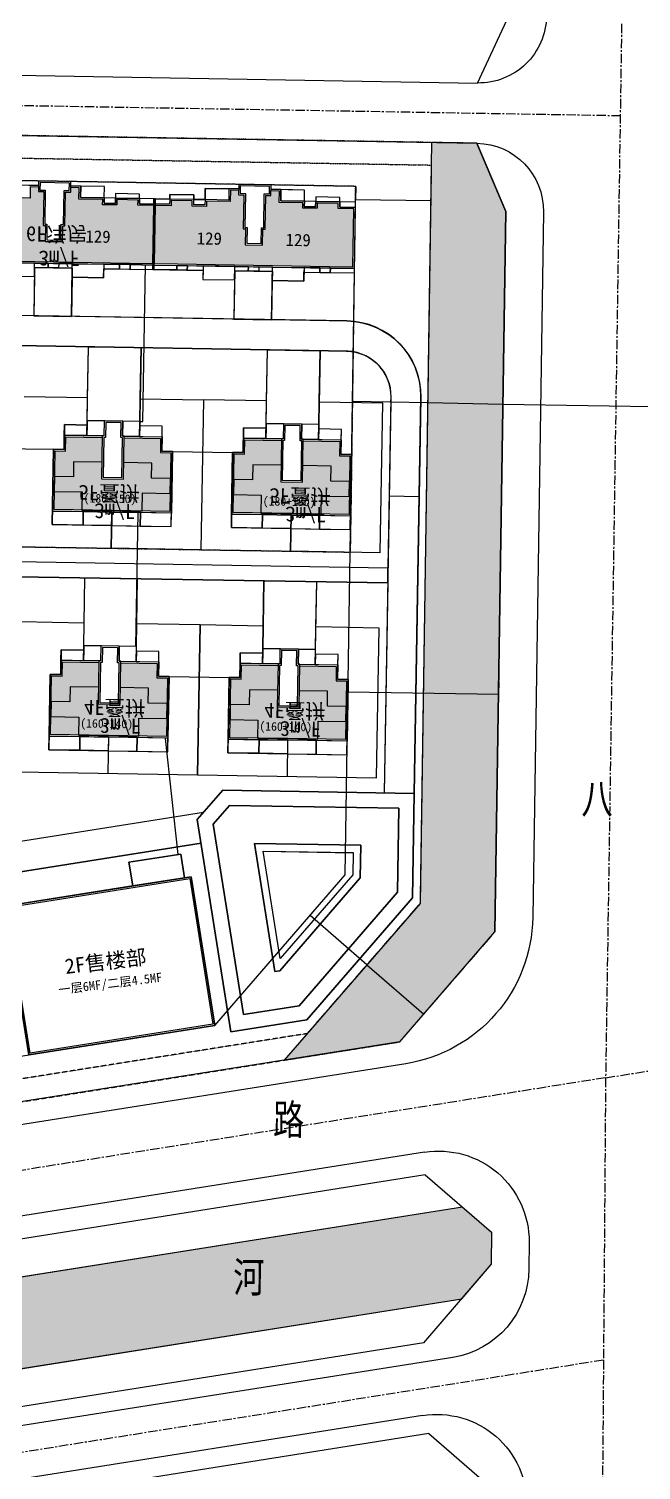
# Model space of a CAD drawing. Header units: millimetres. Extents: x -439850 to 1095597, y 3556331 to 4116172.
# Drawn here: x 787667 to 869027, y 3754899 to 3946345 of the extents above; entities that cross this region are included whole.
import ezdxf
from ezdxf.enums import TextEntityAlignment as Align

# ---------------------------------------------------------------- set-up
doc = ezdxf.new("R2010")
doc.units = ezdxf.units.MM
doc.header["$LTSCALE"] = 1000
doc.header["$MEASUREMENT"] = 0
doc.linetypes.add('CENTER', pattern=[2, 1.25, -0.25, 0.25, -0.25])
doc.linetypes.add('DASHED', pattern=[0.75, 0.5, -0.25])
for name, color, linetype in [('02E1水域', 131, 'Continuous'), ('02E1水域_H', 131, 'Continuous'), ('0总图道路侧石线铺装轮廓线 台阶 转折线 剖面图面层', 4, 'Continuous'), ('10G2防护绿地_H', 104, 'Continuous'), ('11E1水域', 7, 'Continuous'), ('14中心线', 1, 'CENTER'), ('14缘石线', 7, 'Continuous'), ('14道路红线', 7, 'Continuous'), ('18标注', 7, 'Continuous'), ('19图框', 7, 'Continuous'), ('DC调整', 1, 'Continuous'), ('TG_SUNBUILD', 41, 'Continuous'), ('TREE', 3, 'Continuous'), ('地库线', 7, 'Continuous'), ('建筑外轮廓线', 6, 'Continuous'), ('文字', 7, 'Continuous'), ('红线按路', 200, 'Continuous'), ('道路', 7, 'Continuous'), ('铺装', 6, 'Continuous')]:
    doc.layers.add(name, color=color, linetype=linetype)
doc.styles.add('-黑体', font='simhei.ttf')
doc.styles.add('ST', font='', dxfattribs={"width": 0.75})
doc.styles.add('坐标标注', font='times.ttf', dxfattribs={"width": 0.75})
doc.styles.add('样式 1', font='simhei.ttf')
doc.styles.get('ST').set_extended_font_data('NSimSun')

msp = doc.modelspace()

# ---------------------------------------------------------------- hatches: boundary and pattern name
at = {"ltscale": 0.02, "extrusion": (0, 0, -1)}
h = msp.add_hatch(color=121, dxfattribs=at)
h.dxf.hatch_style = 1
h.paths.add_polyline_path([(-804268, 3922872), (-802169, 3922907), (-802181, 3923607), (-799381, 3923655), (-799369, 3922955), (-797469, 3922987), (-797481, 3923687), (-794332, 3923740), (-794357, 3925240), (-793257, 3925258), (-793247, 3924658), (-792547, 3924670), (-792471, 3920171), (-792171, 3920176), (-792136, 3918076), (-789836, 3918115), (-789871, 3920215), (-789572, 3920220), (-789648, 3924719), (-788948, 3924731), (-788958, 3925331), (-787858, 3925350), (-787833, 3923850), (-784683, 3923903), (-784671, 3923203), (-782771, 3923235), (-782783, 3923935), (-779984, 3923982), (-779972, 3923283), (-777872, 3923318), (-777742, 3915619), (-780842, 3915567), (-790940, 3915396), (-801039, 3915225), (-804138, 3915173)])
h.paths.add_polyline_path([(-794670, 3917570), (-799014, 3917488), (-799060, 3919917), (-794716, 3919999)], flags=24)
h.paths.add_polyline_path([(-782868, 3917760), (-787212, 3917696), (-787248, 3920125), (-782904, 3920190)], flags=24)
h = msp.add_hatch(color=121, dxfattribs=at)
h.dxf.hatch_style = 1
h.paths.add_polyline_path([(-830865, 3922422), (-828765, 3922458), (-828777, 3923158), (-825977, 3923205), (-825965, 3922505), (-824066, 3922537), (-824077, 3923237), (-820928, 3923290), (-820953, 3924790), (-819853, 3924809), (-819843, 3924209), (-819143, 3924221), (-819067, 3919721), (-818767, 3919726), (-818732, 3917627), (-816432, 3917666), (-816468, 3919765), (-816168, 3919770), (-816244, 3924270), (-815544, 3924282), (-815554, 3924881), (-814454, 3924900), (-814429, 3923400), (-811279, 3923453), (-811267, 3922754), (-809368, 3922786), (-809380, 3923486), (-806580, 3923533), (-806568, 3922833), (-804468, 3922869), (-804338, 3915170), (-807438, 3915117), (-817536, 3914947), (-827635, 3914776), (-830734, 3914723)])
h.paths.add_polyline_path([(-821267, 3917120), (-825610, 3917038), (-825656, 3919468), (-821312, 3919550)], flags=24)
h.paths.add_polyline_path([(-809464, 3917311), (-813808, 3917246), (-813844, 3919676), (-809500, 3919741)], flags=24)
h = msp.add_hatch(color=211, dxfattribs=at)
h.dxf.hatch_style = 1
h.paths.add_polyline_path([(-804020, 3888671), (-803986, 3886671), (-806486, 3886629), (-806543, 3890029), (-805144, 3890052), (-805176, 3891952), (-800326, 3892034), (-800271, 3888735)])
h.paths.add_polyline_path([(-797371, 3888784), (-797427, 3892083), (-792577, 3892165), (-792545, 3890265), (-791146, 3890289), (-791088, 3886889), (-793588, 3886847), (-793622, 3888847)])
h.paths.add_polyline_path([(-797371, 3888784), (-793622, 3888847), (-793588, 3886847), (-791088, 3886889), (-791054, 3884890), (-794754, 3884827), (-794713, 3882428), (-802712, 3882292), (-802753, 3884692), (-806452, 3884630), (-806486, 3886629), (-803986, 3886671), (-804020, 3888671), (-800271, 3888735), (-800233, 3886535), (-797334, 3886584)])
h.paths.add_polyline_path([(-802712, 3882292), (-806412, 3882230), (-806452, 3884630), (-802753, 3884692)], flags=17)
h.paths.add_polyline_path([(-794754, 3884827), (-791054, 3884890), (-791014, 3882490), (-794713, 3882428)], flags=17)
h.paths.add_polyline_path([(-794578, 3882980), (-802705, 3882842), (-802741, 3884958), (-794614, 3885096)], flags=25)
h = msp.add_hatch(color=211, dxfattribs=at)
h.dxf.hatch_style = 1
h.paths.add_polyline_path([(-827817, 3888269), (-827783, 3886269), (-830283, 3886227), (-830340, 3889627), (-828940, 3889650), (-828972, 3891550), (-824123, 3891632), (-824067, 3888332)])
h.paths.add_polyline_path([(-821168, 3888381), (-821223, 3891681), (-816374, 3891763), (-816342, 3889863), (-814942, 3889887), (-814885, 3886487), (-817384, 3886445), (-817418, 3888445)])
h.paths.add_polyline_path([(-821168, 3888381), (-817418, 3888445), (-817384, 3886445), (-814885, 3886487), (-814851, 3884488), (-818550, 3884425), (-818510, 3882025), (-826509, 3881890), (-826549, 3884290), (-830249, 3884227), (-830283, 3886227), (-827783, 3886269), (-827817, 3888269), (-824067, 3888332), (-824030, 3886133), (-821130, 3886182)])
h.paths.add_polyline_path([(-826509, 3881890), (-830208, 3881828), (-830249, 3884227), (-826549, 3884290)], flags=17)
h.paths.add_polyline_path([(-818550, 3884425), (-814851, 3884488), (-814810, 3882088), (-818510, 3882025)], flags=17)
h.paths.add_polyline_path([(-818375, 3882577), (-826502, 3882440), (-826538, 3884556), (-818411, 3884694)], flags=25)
h = msp.add_hatch(color=40, dxfattribs=at)
h.dxf.hatch_style = 1
h.paths.add_polyline_path([(-806094, 3860132), (-804694, 3860156), (-804726, 3862055), (-799877, 3862137), (-799821, 3858838), (-803571, 3858775), (-803537, 3856775), (-806037, 3856733)])
h.paths.add_polyline_path([(-796977, 3862186), (-792128, 3862268), (-792096, 3860369), (-790696, 3860392), (-790639, 3856993), (-793138, 3856951), (-793172, 3858950), (-796922, 3858887)])
h.paths.add_polyline_path([(-806037, 3856733), (-803537, 3856775), (-803571, 3858775), (-799821, 3858838), (-799784, 3856638), (-796885, 3856687), (-796922, 3858887), (-793172, 3858950), (-793138, 3856951), (-790639, 3856993), (-790605, 3854993), (-794304, 3854931), (-794264, 3852531), (-802263, 3852396), (-802303, 3854795), (-806003, 3854733)])
h.paths.add_polyline_path([(-794304, 3854931), (-790605, 3854993), (-790564, 3852593), (-794264, 3852531)], flags=17)
h.paths.add_polyline_path([(-806003, 3854733), (-802303, 3854795), (-802263, 3852396), (-805962, 3852333)], flags=17)
h.paths.add_polyline_path([(-794129, 3853083), (-802256, 3852945), (-802292, 3855062), (-794165, 3855199)], flags=25)
h = msp.add_hatch(color=40, dxfattribs=at)
h.dxf.hatch_style = 1
h.paths.add_polyline_path([(-829891, 3859730), (-828491, 3859754), (-828523, 3861653), (-823674, 3861735), (-823618, 3858436), (-827367, 3858372), (-827334, 3856373), (-829833, 3856330)])
h.paths.add_polyline_path([(-820774, 3861784), (-815925, 3861866), (-815893, 3859966), (-814493, 3859990), (-814435, 3856591), (-816935, 3856548), (-816969, 3858548), (-820718, 3858485)])
h.paths.add_polyline_path([(-829833, 3856330), (-827334, 3856373), (-827367, 3858372), (-823618, 3858436), (-823581, 3856236), (-820681, 3856285), (-820718, 3858485), (-816969, 3858548), (-816935, 3856548), (-814435, 3856591), (-814402, 3854591), (-818101, 3854528), (-818060, 3852129), (-826059, 3851994), (-826100, 3854393), (-829799, 3854331)])
h.paths.add_polyline_path([(-818101, 3854528), (-814402, 3854591), (-814361, 3852191), (-818060, 3852129)], flags=17)
h.paths.add_polyline_path([(-829799, 3854331), (-826100, 3854393), (-826059, 3851994), (-829759, 3851931)], flags=17)
h.paths.add_polyline_path([(-817926, 3852681), (-826052, 3852543), (-826088, 3854660), (-817961, 3854797)], flags=25)
at = {"layer": '02E1水域_H', "extrusion": (0, 0, -1)}
msp.add_hatch(color=137, dxfattribs=at).paths.add_polyline_path([(-486082, 3729002), (-486041, 3724693), (-489884, 3721378), (-845200, 3777667), (-849112, 3782213), (-849145, 3786515), (-845292, 3789831), (-490002, 3733546)])
at = {"layer": '10G2防护绿地_H', "linetype": 'Continuous', "extrusion": (0, 0, -1)}
msp.add_hatch(color=256, dxfattribs=at).paths.add_polyline_path([(-851048, 3922088), (-847200, 3931148), (-841186, 3931249), (-839650, 3830180), (-821597, 3809364), (-836942, 3811795), (-849594, 3826383)])
msp.add_hatch(color=256, dxfattribs=at).paths.add_polyline_path([(-851048, 3922088), (-847200, 3931148), (-841186, 3931249), (-839650, 3830180), (-821597, 3809364), (-836942, 3811795), (-849594, 3826383)])

# ---------------------------------------------------------------- linework, layer by layer
for p, q in [((831070, 3923673), (831068, 3923673)), ((831069, 3923674), (831069, 3923672)), ((841067, 3923521), (841069, 3923521)), ((841068, 3923520), (841068, 3923522)), ((803162, 3914989), (803160, 3914989)), ((803161, 3914988), (803161, 3914990)), ((830663, 3896875), (830661, 3896875)), ((830662, 3896876), (830662, 3896874)), ((840660, 3896723), (840662, 3896723)), ((840662, 3896723), (840660, 3896723)), ((840661, 3896722), (840661, 3896724)), ((840661, 3896724), (840661, 3896722)), ((850645, 3896486), (850643, 3896486)), ((850644, 3896487), (850644, 3896485)), ((850658, 3896500), (850660, 3896500)), ((850659, 3896499), (850659, 3896501)), ((802809, 3894192), (802811, 3894192)), ((802810, 3894193), (802810, 3894191)), ((790948, 3890492), (790950, 3890492)), ((790949, 3890491), (790949, 3890493)), ((806748, 3890225), (806746, 3890225)), ((806747, 3890226), (806747, 3890224)), ((814745, 3890090), (814747, 3890090)), ((814746, 3890089), (814746, 3890091)), ((835540, 3884251), (835538, 3884251)), ((835539, 3884252), (835539, 3884250)), ((839538, 3884184), (839540, 3884184)), ((839539, 3884183), (839539, 3884185)), ((802195, 3882101), (802193, 3882101)), ((802194, 3882100), (802194, 3882102)), ((801893, 3864304), (801895, 3864304)), ((801894, 3864305), (801894, 3864303)), ((806298, 3860329), (806296, 3860329)), ((806297, 3860330), (806297, 3860328)), ((814295, 3860193), (814297, 3860193)), ((814296, 3860192), (814296, 3860194)), ((830077, 3858295), (830075, 3858295)), ((830076, 3858296), (830076, 3858294)), ((850073, 3857991), (850075, 3857991)), ((850074, 3857990), (850074, 3857992)), ((805773, 3852088), (805771, 3852087)), ((805772, 3852087), (805772, 3852089)), ((807457, 3836682), (807459, 3836682)), ((807458, 3836683), (807458, 3836681)), ((825029, 3828584), (825027, 3828582)), ((825029, 3828582), (825027, 3828584)), ((832582, 3822030), (832583, 3822032)), ((832582, 3822032), (832583, 3822030)), ((832583, 3822032), (832582, 3822030)), ((832583, 3822030), (832582, 3822032)), ((840137, 3815478), (840138, 3815480)), ((840137, 3815480), (840138, 3815479))]:
    msp.add_line(p, q)
at = {"color": 76, "ltscale": 0.02, "extrusion": (0, 0, -1)}
for p, q in [((795465, 3897317), (787066, 3897459)), ((795404, 3893718), (795465, 3897317)), ((802403, 3893599), (802464, 3897199)), ((802413, 3894199), (802464, 3897199)), ((802464, 3897199), (810863, 3897057)), ((810863, 3897057), (810526, 3877160)), ((810863, 3897057), (810526, 3877160)), ((819262, 3896915), (810863, 3897057)), ((819201, 3893315), (819262, 3896915)), ((826200, 3893197), (826261, 3896797)), ((826210, 3893797), (826261, 3896797)), ((826261, 3896797), (834659, 3896655)), ((834659, 3896655), (834323, 3876757)), ((792349, 3890469), (792405, 3893768)), ((792405, 3893768), (795404, 3893718)), ((805403, 3893549), (802403, 3893599)), ((805347, 3890249), (805403, 3893549)), ((816145, 3890066), (816201, 3893366)), ((816201, 3893366), (819201, 3893315)), ((829199, 3893146), (826200, 3893197)), ((829144, 3889847), (829199, 3893146)), ((790780, 3880494), (790949, 3890492)), ((790949, 3890492), (792349, 3890469)), ((806747, 3890225), (805347, 3890249)), ((806578, 3880227), (806747, 3890225)), ((814577, 3880092), (814746, 3890090)), ((814746, 3890090), (816145, 3890066)), ((830543, 3889823), (829144, 3889847)), ((830374, 3879825), (830543, 3889823)), ((794910, 3882224), (794879, 3880425)), ((798709, 3882160), (794910, 3882224)), ((798628, 3877361), (798709, 3882160)), ((798628, 3877361), (798709, 3882160)), ((798709, 3882160), (798628, 3877361)), ((798709, 3882160), (802509, 3882096)), ((802509, 3882096), (802478, 3880296)), ((818706, 3881822), (818676, 3880022)), ((822506, 3881758), (818706, 3881822)), ((822425, 3876958), (822506, 3881758)), ((822425, 3876958), (822506, 3881758)), ((822506, 3881758), (822425, 3876958)), ((822506, 3881758), (826305, 3881694)), ((826305, 3881694), (826275, 3879894)), ((794879, 3880425), (790780, 3880494)), ((802478, 3880296), (806578, 3880227)), ((818676, 3880022), (814577, 3880092)), ((826275, 3879894), (830374, 3879825)), ((786730, 3877562), (798628, 3877361)), ((810526, 3877160), (798628, 3877361)), ((810526, 3877160), (822425, 3876958)), ((834323, 3876757), (822425, 3876958)), ((795016, 3867420), (786617, 3867562)), ((794965, 3864421), (795016, 3867420)), ((801964, 3864302), (802015, 3867302)), ((810413, 3867160), (802015, 3867302)), ((810413, 3867160), (810077, 3847263)), ((810077, 3847263), (810413, 3867160)), ((818812, 3867018), (810413, 3867160)), ((818762, 3864019), (818812, 3867018)), ((825761, 3863900), (825811, 3866900)), ((834210, 3866758), (825811, 3866900)), ((833874, 3846861), (834210, 3866758)), ((798260, 3852263), (798179, 3847464)), ((822057, 3851861), (821975, 3847062)), ((786281, 3847665), (810077, 3847263)), ((810077, 3847263), (833874, 3846861))]:
    msp.add_line(p, q, dxfattribs=at)
for points in [[(831070, 3923674, 0.25, 0.25, 0), (831069, 3923673, 0, 0, 0)], [(841068, 3923521, 0.25, 0.25, 0), (841069, 3923522, 0, 0, 0)], [(803162, 3914989, 0.25, 0.25, 0), (803161, 3914990, 0, 0, 0)], [(830663, 3896875, 0.25, 0.25, 0), (830662, 3896874, 0, 0, 0)], [(840661, 3896722, 0.25, 0.25, 0), (840662, 3896723, 0, 0, 0)], [(840662, 3896723, 0.25, 0.25, 0), (840661, 3896722, 0, 0, 0)], [(850645, 3896486, 0.25, 0.25, 0), (850644, 3896486, 0, 0, 0)], [(850658, 3896500, 0.25, 0.25, 0), (850659, 3896500, 0, 0, 0)], [(802809, 3894193, 0.25, 0.25, 0), (802810, 3894192, 0, 0, 0)], [(790949, 3890492, 0.25, 0.25, 0), (790949, 3890493, 0, 0, 0)], [(806747, 3890226, 0.25, 0.25, 0), (806746, 3890225, 0, 0, 0)], [(814745, 3890090, 0.25, 0.25, 0), (814746, 3890091, 0, 0, 0)], [(835540, 3884252, 0.25, 0.25, 0), (835539, 3884251, 0, 0, 0)], [(839538, 3884183, 0.25, 0.25, 0), (839539, 3884184, 0, 0, 0)], [(802195, 3882101, 0.25, 0.25, 0), (802194, 3882102, 0, 0, 0)], [(801893, 3864304, 0.25, 0.25, 0), (801894, 3864303, 0, 0, 0)], [(806298, 3860329, 0.25, 0.25, 0), (806297, 3860328, 0, 0, 0)], [(814296, 3860193, 0.25, 0.25, 0), (814297, 3860194, 0, 0, 0)], [(830077, 3858295, 0.25, 0.25, 0), (830076, 3858295, 0, 0, 0)], [(850073, 3857991, 0.25, 0.25, 0), (850074, 3857992, 0, 0, 0)], [(805773, 3852087, 0.25, 0.25, 0), (805772, 3852088, 0, 0, 0)], [(807458, 3836683, 0.25, 0.25, 0), (807458, 3836682, 0, 0, 0)], [(825029, 3828583, 0.25, 0.25, 0), (825027, 3828583, 0, 0, 0)], [(832582, 3822031, 0.25, 0.25, 0), (832583, 3822031, 0, 0, 0)], [(832583, 3822031, 0.25, 0.25, 0), (832582, 3822031, 0, 0, 0)], [(840137, 3815479, 0.25, 0.25, 0), (840138, 3815479, 0, 0, 0)]]:
    msp.add_lwpolyline(points, format="xyseb")
at = {"layer": '02E1水域', "color": 7, "linetype": 'Continuous', "lineweight": 0, "ltscale": 0.02, "extrusion": (0, 0, -1)}
for p, q in [((845292, 3789831), (490002, 3733546)), ((849145, 3786515), (845292, 3789831)), ((849112, 3782213), (849145, 3786515)), ((845200, 3777667), (849112, 3782213)), ((489884, 3721378), (845200, 3777667))]:
    msp.add_line(p, q, dxfattribs=at)
at = {"layer": '0总图道路侧石线铺装轮廓线 台阶 转折线 剖面图面层', "color": 0}
for p, q in [((800970, 3835635), (807845, 3836724)), ((807845, 3836724), (800970, 3835635)), ((807845, 3836724), (808341, 3833589)), ((808341, 3833589), (807845, 3836724)), ((801467, 3832500), (800970, 3835635)), ((800970, 3835635), (800998, 3835463)), ((784538, 3829818), (809230, 3833729)), ((784767, 3829651), (809064, 3833501)), ((808341, 3833589), (801467, 3832500)), ((809064, 3833501), (812131, 3814142)), ((809230, 3833729), (812360, 3813976)), ((787667, 3810064), (784538, 3829818)), ((787834, 3810293), (784767, 3829651)), ((812360, 3813976), (787667, 3810064)), ((812131, 3814142), (787834, 3810293))]:
    msp.add_line(p, q, dxfattribs=at)
at = {"layer": '10G2防护绿地_H', "linetype": 'Continuous', "extrusion": (0, 0, -1)}
for p, q in [((841186, 3931249), (839650, 3830180)), ((841186, 3931249), (839650, 3830180)), ((847200, 3931148), (841186, 3931249)), ((847200, 3931148), (841186, 3931249)), ((851048, 3922088), (847200, 3931148)), ((851048, 3922088), (847200, 3931148)), ((849594, 3826383), (851048, 3922088)), ((849594, 3826383), (851048, 3922088)), ((839650, 3830180), (821597, 3809364)), ((839650, 3830180), (821597, 3809364)), ((836942, 3811795), (849594, 3826383)), ((836942, 3811795), (849594, 3826383)), ((821597, 3809364), (836942, 3811795)), ((821597, 3809364), (836942, 3811795))]:
    msp.add_line(p, q, dxfattribs=at)
at = {"layer": '11E1水域', "extrusion": (0, 0, -1)}
for p, q in [((845292, 3789831), (490002, 3733546)), ((489884, 3721378), (845200, 3777667))]:
    msp.add_line(p, q, dxfattribs=at)
at = {"layer": '14中心线', "extrusion": (0, 0, -1)}
for p, q in [((867887, 4043019), (864301, 3807017)), ((501138, 3940997), (866243, 3934826)), ((864301, 3807017), (917489, 3815443)), ((864301, 3807017), (478246, 3745859)), ((864301, 3807017), (864016, 3769511)), ((864301, 3807017), (864301, 3807017)), ((864016, 3769511), (477881, 3708339)), ((864016, 3769511), (862866, 3618002))]:
    msp.add_line(p, q, dxfattribs=at)
at = {"layer": '14缘石线', "extrusion": (0, 0, -1)}
for p, q in [((837756, 3808887), (506671, 3756436)), ((840258, 3797133), (493218, 3742156)), ((854135, 3785190), (854108, 3781642)), ((843986, 3769881), (496939, 3714902)), ((839992, 3762161), (492878, 3707172))]:
    msp.add_line(p, q, dxfattribs=at)
for centre, radius, start, end in [((-834626, 3828640), 20000, 180.87037, 260.99804), ((-842136, 3785281), 12000, 80.99804, 180.43496), ((-842109, 3781733), 12000, 180.43496, 260.99804), ((-841870, 3750309), 12000, 80.99804, 180.43496)]:
    msp.add_arc(centre, radius, start, end, dxfattribs=at)
at = {"layer": '14道路红线', "extrusion": (0, 0, -1)}
for p, q in [((847291, 3939147), (851443, 3948085)), ((519909, 3944681), (847291, 3939147)), ((511958, 3936814), (847200, 3931148)), ((847200, 3931148), (851048, 3922088)), ((851048, 3922088), (849594, 3826383)), ((856047, 3922012), (854624, 3828337)), ((836942, 3811795), (849594, 3826383)), ((836942, 3811795), (506201, 3759399)), ((840324, 3794107), (495059, 3739410)), ((840324, 3794107), (849145, 3786515)), ((849145, 3786515), (849112, 3782213)), ((840155, 3771805), (849112, 3782213)), ((840155, 3771805), (494842, 3717101)), ((840794, 3759757), (493352, 3704715)), ((840794, 3759757), (848889, 3752790))]:
    msp.add_line(p, q, dxfattribs=at)
for centre, start, end in [((-847443, 3948146), 180.87037, 270.96834), ((-847048, 3922149), 90.96834, 180.87037)]:
    msp.add_arc(centre, 9000, start, end, dxfattribs=at)
at = {"layer": '18标注', "color": 3, "ltscale": 0.02}
for p, q in [((831096, 3925418), (831069, 3923673)), ((841095, 3925266), (841068, 3923521)), ((831070, 3923673), (841068, 3923521)), ((802765, 3914996), (803162, 3914989)), ((802810, 3894193), (803161, 3914989)), ((830663, 3896875), (840661, 3896723)), ((840662, 3896723), (850658, 3896500)), ((850645, 3896486), (880640, 3896030)), ((802414, 3894199), (802810, 3894192)), ((782951, 3890628), (790948, 3890492)), ((806747, 3890225), (814745, 3890090)), ((839538, 3884184), (835540, 3884251)), ((801894, 3864304), (802194, 3882101)), ((802264, 3882100), (802194, 3882101)), ((801963, 3864302), (801893, 3864304)), ((806298, 3860329), (814296, 3860193)), ((830101, 3859926), (830076, 3858294)), ((850099, 3859622), (850074, 3857991)), ((830077, 3858295), (850073, 3857991)), ((806158, 3852130), (805772, 3852087)), ((805772, 3852087), (807458, 3836683)), ((807844, 3836724), (807458, 3836682)), ((832582, 3822031), (825028, 3828583)), ((832583, 3822031), (840137, 3815480))]:
    msp.add_line(p, q, dxfattribs=at)
at = {"layer": '19图框', "color": 6, "ltscale": 0.3}
for p, q in [((831096, 3925419), (568673, 3929854)), ((829707, 3833978), (831096, 3925419)), ((812360, 3813976), (829707, 3833978)), ((508012, 3765761), (812360, 3813976))]:
    msp.add_line(p, q, dxfattribs=at)
at = {"layer": 'TG_SUNBUILD', "color": 145}
for p, q in [((788961, 3925531), (784512, 3925606)), ((788971, 3926131), (788961, 3925531)), ((793271, 3926058), (788971, 3926131)), ((793261, 3925458), (793271, 3926058)), ((797710, 3925383), (793261, 3925458)), ((797685, 3923883), (797710, 3925383)), ((811108, 3925157), (811083, 3923657)), ((815557, 3925081), (811108, 3925157)), ((815568, 3925681), (815557, 3925081)), ((819867, 3925609), (815568, 3925681)), ((819857, 3925009), (819867, 3925609)), ((824306, 3924934), (819857, 3925009)), ((824281, 3923434), (824306, 3924934)), ((799184, 3923858), (797685, 3923883)), ((799195, 3924458), (799184, 3923858)), ((802394, 3924404), (799195, 3924458)), ((802384, 3923804), (802394, 3924404)), ((804484, 3923768), (802384, 3923804)), ((804284, 3923772), (804125, 3914373)), ((806383, 3923736), (804284, 3923772)), ((804325, 3914370), (804484, 3923768)), ((806393, 3924336), (806383, 3923736)), ((809593, 3924282), (806393, 3924336)), ((809583, 3923682), (809593, 3924282)), ((811083, 3923657), (809583, 3923682)), ((825781, 3923408), (824281, 3923434)), ((825791, 3924008), (825781, 3923408)), ((828990, 3923954), (825791, 3924008)), ((828980, 3923354), (828990, 3923954)), ((831080, 3923319), (828980, 3923354)), ((830921, 3913920), (831080, 3923319)), ((784207, 3913510), (788407, 3913439)), ((788407, 3913439), (788427, 3914638)), ((788427, 3914638), (793426, 3914554)), ((793426, 3914554), (793406, 3913354)), ((793406, 3913354), (797605, 3913283)), ((797605, 3913283), (797626, 3914483)), ((797626, 3914483), (804325, 3914370)), ((804125, 3914373), (810824, 3914260)), ((810824, 3914260), (810804, 3913060)), ((815003, 3912989), (815023, 3914189)), ((815023, 3914189), (820023, 3914104)), ((820023, 3914104), (820002, 3912905)), ((824202, 3912834), (824222, 3914033)), ((824222, 3914033), (830921, 3913920)), ((810804, 3913060), (815003, 3912989)), ((820002, 3912905), (824202, 3912834)), ((795414, 3894317), (795404, 3893718)), ((802413, 3894199), (795414, 3894317)), ((802403, 3893599), (802413, 3894199)), ((792405, 3893768), (792349, 3890469)), ((795404, 3893718), (792405, 3893768)), ((805403, 3893549), (802403, 3893599)), ((805347, 3890249), (805403, 3893549)), ((816201, 3893366), (816145, 3890066)), ((819201, 3893315), (816201, 3893366)), ((819211, 3893915), (819201, 3893315)), ((826210, 3893797), (819211, 3893915)), ((826200, 3893197), (826210, 3893797)), ((829199, 3893146), (826200, 3893197)), ((829144, 3889847), (829199, 3893146)), ((790949, 3890492), (790780, 3880494)), ((792349, 3890469), (790949, 3890492)), ((806747, 3890225), (805347, 3890249)), ((806578, 3880227), (806747, 3890225)), ((814746, 3890090), (814577, 3880092)), ((816145, 3890066), (814746, 3890090)), ((830543, 3889823), (829144, 3889847)), ((830374, 3879825), (830543, 3889823)), ((790780, 3880494), (806578, 3880227)), ((814577, 3880092), (830374, 3879825)), ((791955, 3863872), (791899, 3860572)), ((794955, 3863821), (791955, 3863872)), ((794965, 3864421), (794955, 3863821)), ((801964, 3864302), (794965, 3864421)), ((801954, 3863703), (801964, 3864302)), ((804953, 3863652), (801954, 3863703)), ((804898, 3860352), (804953, 3863652)), ((815752, 3863469), (815696, 3860170)), ((818751, 3863419), (815752, 3863469)), ((818762, 3864019), (818751, 3863419)), ((825761, 3863900), (818762, 3864019)), ((825750, 3863300), (825761, 3863900)), ((828750, 3863250), (825750, 3863300)), ((828694, 3859950), (828750, 3863250)), ((790500, 3860596), (790331, 3850597)), ((791899, 3860572), (790500, 3860596)), ((806297, 3860329), (804898, 3860352)), ((806128, 3850330), (806297, 3860329)), ((814296, 3860193), (814127, 3850195)), ((815696, 3860170), (814296, 3860193)), ((830094, 3859926), (828694, 3859950)), ((829925, 3849928), (830094, 3859926)), ((790331, 3850597), (806128, 3850330)), ((814127, 3850195), (829925, 3849928)), ((807845, 3836724), (800970, 3835635)), ((808341, 3833589), (807845, 3836724)), ((800970, 3835635), (801467, 3832500)), ((809230, 3833729), (808341, 3833589)), ((812360, 3813976), (809230, 3833729)), ((801467, 3832500), (784538, 3829818)), ((784538, 3829818), (787667, 3810064)), ((787667, 3810064), (812360, 3813976))]:
    msp.add_line(p, q, dxfattribs=at)
at = {"layer": 'TREE', "color": 145, "ltscale": 0.02}
for p, q in [((800970, 3835635), (807845, 3836724)), ((807845, 3836724), (808341, 3833589)), ((801467, 3832500), (800970, 3835635)), ((808341, 3833589), (809230, 3833729)), ((809230, 3833729), (812360, 3813976)), ((784538, 3829818), (801467, 3832500)), ((812360, 3813976), (787667, 3810064))]:
    msp.add_line(p, q, dxfattribs=at)
at = {"layer": '地库线', "color": 5, "linetype": 'DASHED', "ltscale": 0.005}
for p, q in [((831096, 3925419), (659565, 3928318)), ((830525, 3883638), (831096, 3925419)), ((830410, 3876839), (830525, 3883638)), ((830525, 3883638), (830525, 3883638)), ((785345, 3877570), (830410, 3876839))]:
    msp.add_line(p, q, dxfattribs=at)
at = {"layer": '建筑外轮廓线', "color": 6, "extrusion": (0, 0, -1)}
for p, q in [((788961, 3925531), (787661, 3925553)), ((788971, 3926131), (788948, 3924731)), ((788948, 3924731), (789648, 3924719)), ((788971, 3926131), (788961, 3925531)), ((791121, 3926095), (788971, 3926131)), ((793271, 3926058), (788971, 3926131)), ((789648, 3924719), (789572, 3920220)), ((793271, 3926058), (791121, 3926095)), ((792471, 3920171), (792547, 3924670)), ((792547, 3924670), (793247, 3924658)), ((793247, 3924658), (793271, 3926058)), ((793261, 3925458), (793271, 3926058)), ((794560, 3925436), (793261, 3925458)), ((794535, 3923937), (794560, 3925436)), ((814258, 3925103), (814232, 3923604)), ((815557, 3925081), (814258, 3925103)), ((815568, 3925681), (815544, 3924282)), ((815568, 3925681), (815557, 3925081)), ((817717, 3925645), (815568, 3925681)), ((819867, 3925609), (815568, 3925681)), ((819867, 3925609), (817717, 3925645)), ((819843, 3924209), (819867, 3925609)), ((819857, 3925009), (819867, 3925609)), ((821157, 3924987), (819857, 3925009)), ((821131, 3923487), (821157, 3924987)), ((797685, 3923883), (794535, 3923937)), ((797673, 3923183), (797685, 3923883)), ((799173, 3923158), (797673, 3923183)), ((799184, 3923858), (799173, 3923158)), ((802384, 3923804), (799184, 3923858)), ((802372, 3923104), (802384, 3923804)), ((804472, 3923068), (802372, 3923104)), ((804272, 3923072), (804135, 3914973)), ((806372, 3923036), (804272, 3923072)), ((804335, 3914970), (804472, 3923068)), ((806383, 3923736), (806372, 3923036)), ((809583, 3923682), (806383, 3923736)), ((809571, 3922982), (809583, 3923682)), ((811071, 3922957), (809571, 3922982)), ((811083, 3923657), (811071, 3922957)), ((814232, 3923604), (811083, 3923657)), ((815544, 3924282), (816244, 3924270)), ((816244, 3924270), (816168, 3919770)), ((819067, 3919721), (819143, 3924221)), ((819143, 3924221), (819843, 3924209)), ((824281, 3923434), (821131, 3923487)), ((824269, 3922734), (824281, 3923434)), ((825769, 3922709), (824269, 3922734)), ((825781, 3923408), (825769, 3922709)), ((828980, 3923354), (825781, 3923408)), ((828968, 3922654), (828980, 3923354)), ((831068, 3922619), (828968, 3922654)), ((830931, 3914520), (831068, 3922619)), ((789572, 3920220), (789871, 3920215)), ((789871, 3920215), (789836, 3918115)), ((792136, 3918076), (792171, 3920176)), ((792171, 3920176), (792471, 3920171)), ((816168, 3919770), (816468, 3919765)), ((816468, 3919765), (816432, 3917666)), ((818732, 3917627), (818767, 3919726)), ((818767, 3919726), (819067, 3919721)), ((789836, 3918115), (792136, 3918076)), ((816432, 3917666), (818732, 3917627)), ((780838, 3915367), (790937, 3915196)), ((790937, 3915196), (801035, 3915025)), ((801035, 3915025), (804335, 3914970)), ((804135, 3914973), (807434, 3914917)), ((807434, 3914917), (817533, 3914747)), ((817533, 3914747), (827632, 3914576)), ((827632, 3914576), (830931, 3914520)), ((797689, 3894279), (797655, 3892279)), ((800139, 3894238), (797689, 3894279)), ((800105, 3892238), (800139, 3894238)), ((792349, 3890469), (792381, 3892368)), ((792381, 3892368), (797430, 3892283)), ((797430, 3892283), (797334, 3886584)), ((797655, 3892279), (797430, 3892283)), ((800330, 3892234), (800105, 3892238)), ((800233, 3886535), (800330, 3892234)), ((800330, 3892234), (805379, 3892149)), ((805379, 3892149), (805347, 3890249)), ((821486, 3893877), (821452, 3891877)), ((823935, 3893835), (821486, 3893877)), ((823901, 3891836), (823935, 3893835)), ((790810, 3882294), (790949, 3890492)), ((790949, 3890492), (792349, 3890469)), ((805347, 3890249), (806747, 3890225)), ((806747, 3890225), (806608, 3882027)), ((816145, 3890066), (816177, 3891966)), ((816177, 3891966), (821227, 3891881)), ((821227, 3891881), (821130, 3886182)), ((821452, 3891877), (821227, 3891881)), ((824126, 3891832), (823901, 3891836)), ((824030, 3886133), (824126, 3891832)), ((824126, 3891832), (829176, 3891747)), ((829176, 3891747), (829144, 3889847)), ((814607, 3881891), (814746, 3890090)), ((814746, 3890090), (816145, 3890066)), ((829144, 3889847), (830543, 3889823)), ((830543, 3889823), (830405, 3881624)), ((797334, 3886584), (800233, 3886535)), ((821130, 3886182), (824030, 3886133)), ((798709, 3882160), (790810, 3882294)), ((806608, 3882027), (798709, 3882160)), ((822506, 3881758), (814607, 3881891)), ((830405, 3881624), (822506, 3881758)), ((797240, 3864382), (797206, 3862383)), ((799689, 3864341), (797240, 3864382)), ((799655, 3862341), (799689, 3864341)), ((821036, 3863980), (821002, 3861980)), ((823486, 3863939), (821036, 3863980)), ((823452, 3861939), (823486, 3863939)), ((791899, 3860572), (791932, 3862472)), ((791932, 3862472), (796981, 3862386)), ((796981, 3862386), (796885, 3856687)), ((797206, 3862383), (796981, 3862386)), ((799880, 3862337), (799655, 3862341)), ((799784, 3856638), (799880, 3862337)), ((799880, 3862337), (804930, 3862252)), ((804930, 3862252), (804898, 3860352)), ((815696, 3860170), (815728, 3862070)), ((815728, 3862070), (820777, 3861984)), ((820777, 3861984), (820681, 3856285)), ((821002, 3861980), (820777, 3861984)), ((823677, 3861935), (823452, 3861939)), ((823581, 3856236), (823677, 3861935)), ((823677, 3861935), (828726, 3861850)), ((828726, 3861850), (828694, 3859950)), ((790361, 3852397), (790500, 3860596)), ((790500, 3860596), (791899, 3860572)), ((804898, 3860352), (806297, 3860329)), ((806297, 3860329), (806159, 3852130)), ((814158, 3851995), (814296, 3860193)), ((814296, 3860193), (815696, 3860170)), ((828694, 3859950), (830094, 3859926)), ((830094, 3859926), (829955, 3851728)), ((796885, 3856687), (799784, 3856638)), ((820681, 3856285), (823581, 3856236)), ((798260, 3852263), (790361, 3852397)), ((806159, 3852130), (798260, 3852263)), ((822057, 3851861), (814158, 3851995)), ((829955, 3851728), (822057, 3851861))]:
    msp.add_line(p, q, dxfattribs=at)
at = {"layer": '建筑外轮廓线', "color": 8, "extrusion": (0, 0, -1)}
for p, q in [((787858, 3925350), (787833, 3923850)), ((788958, 3925331), (787858, 3925350)), ((789168, 3925928), (789151, 3924928)), ((789151, 3924928), (789851, 3924916)), ((793067, 3925862), (789168, 3925928)), ((789851, 3924916), (789775, 3920416)), ((792274, 3920374), (792351, 3924874)), ((792351, 3924874), (793050, 3924862)), ((793050, 3924862), (793067, 3925862)), ((794357, 3925240), (793257, 3925258)), ((794332, 3923740), (794357, 3925240)), ((794560, 3925436), (794535, 3923937)), ((797710, 3925383), (794560, 3925436)), ((797685, 3923883), (797710, 3925383)), ((811083, 3923657), (811108, 3925157)), ((811108, 3925157), (814258, 3925103)), ((814258, 3925103), (814232, 3923604)), ((814454, 3924900), (814429, 3923400)), ((815554, 3924881), (814454, 3924900)), ((815764, 3925478), (815747, 3924478)), ((819664, 3925412), (815764, 3925478)), ((819647, 3924412), (819664, 3925412)), ((820953, 3924790), (819853, 3924809)), ((820928, 3923290), (820953, 3924790)), ((821157, 3924987), (821131, 3923487)), ((824306, 3924934), (821157, 3924987)), ((824281, 3923434), (824306, 3924934)), ((787833, 3923850), (784683, 3923903)), ((797481, 3923687), (794332, 3923740)), ((794535, 3923937), (797685, 3923883)), ((797469, 3922987), (797481, 3923687)), ((799369, 3922955), (797469, 3922987)), ((797685, 3923883), (797673, 3923183)), ((797673, 3923183), (799173, 3923158)), ((799184, 3923858), (797685, 3923883)), ((799173, 3923158), (799184, 3923858)), ((799195, 3924458), (799184, 3923858)), ((799184, 3923858), (802384, 3923804)), ((802394, 3924404), (799195, 3924458)), ((799381, 3923655), (799369, 3922955)), ((802181, 3923607), (799381, 3923655)), ((802169, 3922907), (802181, 3923607)), ((804268, 3922872), (802169, 3922907)), ((802384, 3923804), (802372, 3923104)), ((802372, 3923104), (804472, 3923068)), ((802384, 3923804), (802394, 3924404)), ((804484, 3923768), (802384, 3923804)), ((804138, 3915173), (804268, 3922872)), ((804272, 3923072), (804284, 3923772)), ((806372, 3923036), (804272, 3923072)), ((804284, 3923772), (806383, 3923736)), ((804468, 3922869), (804338, 3915170)), ((806568, 3922833), (804468, 3922869)), ((804472, 3923068), (804484, 3923768)), ((806383, 3923736), (806372, 3923036)), ((806383, 3923736), (806393, 3924336)), ((809583, 3923682), (806383, 3923736)), ((806393, 3924336), (809593, 3924282)), ((806580, 3923533), (806568, 3922833)), ((809380, 3923486), (806580, 3923533)), ((809368, 3922786), (809380, 3923486)), ((811267, 3922754), (809368, 3922786)), ((809571, 3922982), (809583, 3923682)), ((811071, 3922957), (809571, 3922982)), ((809593, 3924282), (809583, 3923682)), ((809583, 3923682), (811083, 3923657)), ((811083, 3923657), (811071, 3922957)), ((814232, 3923604), (811083, 3923657)), ((811279, 3923453), (811267, 3922754)), ((814429, 3923400), (811279, 3923453)), ((815747, 3924478), (816447, 3924466)), ((816447, 3924466), (816371, 3919967)), ((818871, 3919925), (818947, 3924424)), ((818947, 3924424), (819647, 3924412)), ((824077, 3923237), (820928, 3923290)), ((821131, 3923487), (824281, 3923434)), ((824066, 3922537), (824077, 3923237)), ((824281, 3923434), (824269, 3922734)), ((824269, 3922734), (825769, 3922709)), ((825781, 3923408), (824281, 3923434)), ((825769, 3922709), (825781, 3923408)), ((825791, 3924008), (825781, 3923408)), ((825781, 3923408), (828980, 3923354)), ((828990, 3923954), (825791, 3924008)), ((825977, 3923205), (825965, 3922505)), ((828777, 3923158), (825977, 3923205)), ((828765, 3922458), (828777, 3923158)), ((828980, 3923354), (828968, 3922654)), ((828980, 3923354), (828990, 3923954)), ((831080, 3923319), (828980, 3923354)), ((831068, 3922619), (831080, 3923319)), ((825965, 3922505), (824066, 3922537)), ((830865, 3922422), (828765, 3922458)), ((828968, 3922654), (831068, 3922619)), ((830734, 3914723), (830865, 3922422)), ((789775, 3920416), (790075, 3920411)), ((790075, 3920411), (790039, 3918312)), ((791939, 3918280), (791975, 3920379)), ((791975, 3920379), (792274, 3920374)), ((816371, 3919967), (816671, 3919962)), ((816671, 3919962), (816636, 3917862)), ((818535, 3917830), (818571, 3919930)), ((818571, 3919930), (818871, 3919925)), ((790039, 3918312), (791939, 3918280)), ((816636, 3917862), (818535, 3917830)), ((780842, 3915567), (790940, 3915396)), ((788437, 3915238), (784238, 3915309)), ((788407, 3913439), (788437, 3915238)), ((788427, 3914638), (788437, 3915238)), ((788437, 3915238), (790237, 3915208)), ((790227, 3914608), (790237, 3915208)), ((790237, 3915208), (790227, 3914608)), ((790237, 3915208), (791637, 3915184)), ((790940, 3915396), (801039, 3915225)), ((791637, 3915184), (791627, 3914584)), ((791637, 3915184), (791627, 3914584)), ((793436, 3915154), (791637, 3915184)), ((793406, 3913354), (793436, 3915154)), ((793426, 3914554), (793436, 3915154)), ((793436, 3915154), (797636, 3915083)), ((797636, 3915083), (797605, 3913283)), ((797636, 3915083), (797626, 3914483)), ((799736, 3915047), (797636, 3915083)), ((801039, 3915225), (804138, 3915173)), ((804338, 3915170), (807438, 3915117)), ((807438, 3915117), (817536, 3914947)), ((784207, 3913510), (788407, 3913439)), ((790227, 3914608), (788427, 3914638)), ((791627, 3914584), (790227, 3914608)), ((791627, 3914584), (793426, 3914554)), ((797605, 3913283), (793406, 3913354)), ((797626, 3914483), (799725, 3914447)), ((799725, 3914447), (799736, 3915047)), ((799736, 3915047), (799725, 3914447)), ((799725, 3914447), (801125, 3914424)), ((801135, 3915024), (799736, 3915047)), ((801125, 3914424), (801135, 3915024)), ((801135, 3915024), (801125, 3914424)), ((801125, 3914424), (804325, 3914370)), ((804335, 3914970), (801135, 3915024)), ((804125, 3914373), (804135, 3914973)), ((807324, 3914319), (804125, 3914373)), ((804135, 3914973), (807334, 3914919)), ((804325, 3914370), (804335, 3914970)), ((807324, 3914319), (807334, 3914919)), ((807334, 3914919), (807324, 3914319)), ((808724, 3914295), (807324, 3914319)), ((807334, 3914919), (808734, 3914895)), ((808724, 3914295), (808734, 3914895)), ((808734, 3914895), (808724, 3914295)), ((810824, 3914260), (808724, 3914295)), ((808734, 3914895), (810834, 3914860)), ((810834, 3914860), (810804, 3913060)), ((810834, 3914860), (810824, 3914260)), ((815033, 3914789), (810834, 3914860)), ((815003, 3912989), (815033, 3914789)), ((815023, 3914189), (815033, 3914789)), ((816823, 3914158), (815023, 3914189)), ((815033, 3914789), (816833, 3914758)), ((816823, 3914158), (816833, 3914758)), ((816833, 3914758), (816823, 3914158)), ((818223, 3914135), (816823, 3914158)), ((816833, 3914758), (818233, 3914735)), ((817536, 3914947), (827635, 3914776)), ((818233, 3914735), (818223, 3914135)), ((818233, 3914735), (818223, 3914135)), ((818223, 3914135), (820023, 3914104)), ((820033, 3914704), (818233, 3914735)), ((820002, 3912905), (820033, 3914704)), ((820023, 3914104), (820033, 3914704)), ((820033, 3914704), (824232, 3914633)), ((824232, 3914633), (824202, 3912834)), ((824232, 3914633), (824222, 3914033)), ((824222, 3914033), (826322, 3913998)), ((826332, 3914598), (824232, 3914633)), ((826322, 3913998), (826332, 3914598)), ((826332, 3914598), (826322, 3913998)), ((826322, 3913998), (827721, 3913974)), ((827732, 3914574), (826332, 3914598)), ((827635, 3914776), (830734, 3914723)), ((827721, 3913974), (827732, 3914574)), ((827732, 3914574), (827721, 3913974)), ((827721, 3913974), (830921, 3913920)), ((830931, 3914520), (827732, 3914574)), ((830921, 3913920), (830931, 3914520)), ((810804, 3913060), (815003, 3912989)), ((824202, 3912834), (820002, 3912905)), ((795380, 3892318), (795414, 3894317)), ((795414, 3894317), (797689, 3894279)), ((797689, 3894279), (797655, 3892279)), ((797886, 3894076), (797852, 3892076)), ((799935, 3894041), (797886, 3894076)), ((799901, 3892041), (799935, 3894041)), ((800139, 3894238), (800105, 3892238)), ((802413, 3894199), (800139, 3894238)), ((802379, 3892199), (802413, 3894199)), ((792381, 3892368), (792405, 3893768)), ((795380, 3892318), (792381, 3892368)), ((792405, 3893768), (795404, 3893718)), ((792545, 3890265), (792577, 3892165)), ((792577, 3892165), (797427, 3892083)), ((795404, 3893718), (795380, 3892318)), ((797655, 3892279), (795380, 3892318)), ((800105, 3892238), (802379, 3892199)), ((802403, 3893599), (802379, 3892199)), ((802379, 3892199), (805379, 3892149)), ((805403, 3893549), (802403, 3893599)), ((805379, 3892149), (805403, 3893549)), ((816177, 3891966), (816201, 3893366)), ((816201, 3893366), (819201, 3893315)), ((819177, 3891916), (819211, 3893915)), ((819201, 3893315), (819177, 3891916)), ((819211, 3893915), (821486, 3893877)), ((821486, 3893877), (821452, 3891877)), ((821682, 3893673), (821648, 3891674)), ((823732, 3893639), (821682, 3893673)), ((823698, 3891639), (823732, 3893639)), ((823935, 3893835), (823901, 3891836)), ((826210, 3893797), (823935, 3893835)), ((826176, 3891797), (826210, 3893797)), ((826200, 3893197), (826176, 3891797)), ((829199, 3893146), (826200, 3893197)), ((829176, 3891747), (829199, 3893146)), ((791014, 3882490), (791146, 3890289)), ((791146, 3890289), (792545, 3890265)), ((797627, 3892080), (797537, 3886780)), ((797852, 3892076), (797627, 3892080)), ((800126, 3892037), (799901, 3892041)), ((800037, 3886738), (800126, 3892037)), ((800326, 3892034), (805176, 3891952)), ((805176, 3891952), (805144, 3890052)), ((819177, 3891916), (816177, 3891966)), ((816342, 3889863), (816374, 3891763)), ((816374, 3891763), (821223, 3891681)), ((821452, 3891877), (819177, 3891916)), ((821423, 3891678), (821334, 3886378)), ((821648, 3891674), (821423, 3891678)), ((823923, 3891635), (823698, 3891639)), ((823833, 3886336), (823923, 3891635)), ((823901, 3891836), (826176, 3891797)), ((824123, 3891632), (828972, 3891550)), ((826176, 3891797), (829176, 3891747)), ((828972, 3891550), (828940, 3889650)), ((793622, 3888847), (793588, 3886847)), ((797371, 3888784), (793622, 3888847)), ((804020, 3888671), (800271, 3888735)), ((803986, 3886671), (804020, 3888671)), ((805144, 3890052), (806543, 3890029)), ((806543, 3890029), (806412, 3882230)), ((814810, 3882088), (814942, 3889887)), ((814942, 3889887), (816342, 3889863)), ((817418, 3888445), (817384, 3886445)), ((821168, 3888381), (817418, 3888445)), ((827817, 3888269), (824067, 3888332)), ((828940, 3889650), (830340, 3889627)), ((830340, 3889627), (830208, 3881828)), ((791088, 3886889), (791054, 3884890)), ((793588, 3886847), (791088, 3886889)), ((797537, 3886780), (800037, 3886738)), ((806486, 3886629), (803986, 3886671)), ((806452, 3884630), (806486, 3886629)), ((814885, 3886487), (814851, 3884488)), ((817384, 3886445), (814885, 3886487)), ((821334, 3886378), (823833, 3886336)), ((827783, 3886269), (827817, 3888269)), ((791054, 3884890), (794754, 3884827)), ((794754, 3884827), (794713, 3882428)), ((802712, 3882292), (802753, 3884692)), ((802753, 3884692), (806452, 3884630)), ((814851, 3884488), (818550, 3884425)), ((830283, 3886227), (827783, 3886269)), ((830249, 3884227), (830283, 3886227)), ((818550, 3884425), (818510, 3882025)), ((826509, 3881890), (826549, 3884290)), ((826549, 3884290), (830249, 3884227)), ((790780, 3880494), (790810, 3882294)), ((790810, 3882294), (794910, 3882224)), ((798713, 3882360), (791014, 3882490)), ((794713, 3882428), (802712, 3882292)), ((794879, 3880425), (794910, 3882224)), ((794910, 3882224), (794879, 3880425)), ((794910, 3882224), (798709, 3882160)), ((798709, 3882160), (798679, 3880360)), ((798709, 3882160), (798679, 3880360)), ((802509, 3882096), (798709, 3882160)), ((806412, 3882230), (798713, 3882360)), ((802478, 3880296), (802509, 3882096)), ((802509, 3882096), (802478, 3880296)), ((806608, 3882027), (802509, 3882096)), ((806578, 3880227), (806608, 3882027)), ((814577, 3880092), (814607, 3881891)), ((814607, 3881891), (818706, 3881822)), ((822509, 3881958), (814810, 3882088)), ((818510, 3882025), (826509, 3881890)), ((818676, 3880022), (818706, 3881822)), ((818706, 3881822), (818676, 3880022)), ((818706, 3881822), (822506, 3881758)), ((822506, 3881758), (822475, 3879958)), ((822506, 3881758), (822475, 3879958)), ((826305, 3881694), (822506, 3881758)), ((830208, 3881828), (822509, 3881958)), ((826275, 3879894), (826305, 3881694)), ((826305, 3881694), (826275, 3879894)), ((830405, 3881624), (826305, 3881694)), ((830374, 3879825), (830405, 3881624)), ((794879, 3880425), (790780, 3880494)), ((798679, 3880360), (794879, 3880425)), ((798679, 3880360), (802478, 3880296)), ((802478, 3880296), (806578, 3880227)), ((818676, 3880022), (814577, 3880092)), ((822475, 3879958), (818676, 3880022)), ((822475, 3879958), (826275, 3879894)), ((826275, 3879894), (830374, 3879825)), ((791932, 3862472), (791955, 3863872)), ((791955, 3863872), (794955, 3863821)), ((794931, 3862421), (794965, 3864421)), ((794955, 3863821), (794931, 3862421)), ((794965, 3864421), (797240, 3864382)), ((797240, 3864382), (797206, 3862383)), ((797436, 3864179), (797402, 3862179)), ((799486, 3864144), (797436, 3864179)), ((799452, 3862145), (799486, 3864144)), ((799689, 3864341), (799655, 3862341)), ((801964, 3864302), (799689, 3864341)), ((801930, 3862303), (801964, 3864302)), ((801954, 3863703), (801930, 3862303)), ((804953, 3863652), (801954, 3863703)), ((804930, 3862252), (804953, 3863652)), ((815728, 3862070), (815752, 3863469)), ((815752, 3863469), (818751, 3863419)), ((818728, 3862019), (818762, 3864019)), ((818751, 3863419), (818728, 3862019)), ((818762, 3864019), (821036, 3863980)), ((821036, 3863980), (821002, 3861980)), ((821233, 3863777), (821199, 3861777)), ((823283, 3863742), (821233, 3863777)), ((823249, 3861742), (823283, 3863742)), ((823486, 3863939), (823452, 3861939)), ((825761, 3863900), (823486, 3863939)), ((825727, 3861901), (825761, 3863900)), ((794931, 3862421), (791932, 3862472)), ((792096, 3860369), (792128, 3862268)), ((792128, 3862268), (796977, 3862186)), ((797206, 3862383), (794931, 3862421)), ((797177, 3862183), (797088, 3856884)), ((797402, 3862179), (797177, 3862183)), ((799677, 3862141), (799452, 3862145)), ((799588, 3856842), (799677, 3862141)), ((799655, 3862341), (801930, 3862303)), ((799877, 3862137), (804726, 3862055)), ((801930, 3862303), (804930, 3862252)), ((804726, 3862055), (804694, 3860156)), ((818728, 3862019), (815728, 3862070)), ((815893, 3859966), (815925, 3861866)), ((815925, 3861866), (820774, 3861784)), ((821002, 3861980), (818728, 3862019)), ((820974, 3861781), (820884, 3856482)), ((821199, 3861777), (820974, 3861781)), ((823474, 3861739), (823249, 3861742)), ((823384, 3856439), (823474, 3861739)), ((823452, 3861939), (825727, 3861901)), ((823674, 3861735), (828523, 3861653)), ((825750, 3863300), (825727, 3861901)), ((825727, 3861901), (828726, 3861850)), ((828750, 3863250), (825750, 3863300)), ((828523, 3861653), (828491, 3859754)), ((828726, 3861850), (828750, 3863250)), ((790564, 3852593), (790696, 3860392)), ((790696, 3860392), (792096, 3860369)), ((804694, 3860156), (806094, 3860132)), ((806094, 3860132), (805962, 3852333)), ((814361, 3852191), (814493, 3859990)), ((814493, 3859990), (815893, 3859966)), ((828491, 3859754), (829891, 3859730)), ((829891, 3859730), (829759, 3851931)), ((793172, 3858950), (793138, 3856951)), ((796922, 3858887), (793172, 3858950)), ((803571, 3858775), (799821, 3858838)), ((803537, 3856775), (803571, 3858775)), ((816969, 3858548), (816935, 3856548)), ((820718, 3858485), (816969, 3858548)), ((827367, 3858372), (823618, 3858436)), ((827334, 3856373), (827367, 3858372)), ((790639, 3856993), (790605, 3854993)), ((793138, 3856951), (790639, 3856993)), ((797088, 3856884), (799588, 3856842)), ((806037, 3856733), (803537, 3856775)), ((806003, 3854733), (806037, 3856733)), ((814435, 3856591), (814402, 3854591)), ((816935, 3856548), (814435, 3856591)), ((820884, 3856482), (823384, 3856439)), ((829833, 3856330), (827334, 3856373)), ((829799, 3854331), (829833, 3856330)), ((790605, 3854993), (794304, 3854931)), ((794304, 3854931), (794264, 3852531)), ((802263, 3852396), (802303, 3854795)), ((802303, 3854795), (806003, 3854733)), ((814402, 3854591), (818101, 3854528)), ((818101, 3854528), (818060, 3852129)), ((826059, 3851994), (826100, 3854393)), ((826100, 3854393), (829799, 3854331)), ((790331, 3850597), (790361, 3852397)), ((790361, 3852397), (794461, 3852328)), ((798263, 3852463), (790564, 3852593)), ((794264, 3852531), (802263, 3852396)), ((794430, 3850528), (794461, 3852328)), ((794461, 3852328), (794430, 3850528)), ((794461, 3852328), (798260, 3852263)), ((798260, 3852263), (798230, 3850464)), ((798260, 3852263), (798230, 3850464)), ((802059, 3852199), (798260, 3852263)), ((805962, 3852333), (798263, 3852463)), ((802029, 3850399), (802059, 3852199)), ((802059, 3852199), (802029, 3850399)), ((806159, 3852130), (802059, 3852199)), ((806128, 3850330), (806159, 3852130)), ((814127, 3850195), (814158, 3851995)), ((814158, 3851995), (818257, 3851925)), ((822060, 3852061), (814361, 3852191)), ((818060, 3852129), (826059, 3851994)), ((818227, 3850126), (818257, 3851925)), ((818257, 3851925), (818227, 3850126)), ((818257, 3851925), (822057, 3851861)), ((829759, 3851931), (822060, 3852061)), ((794430, 3850528), (790331, 3850597)), ((798230, 3850464), (794430, 3850528)), ((798230, 3850464), (802029, 3850399)), ((802029, 3850399), (806128, 3850330)), ((818227, 3850126), (814127, 3850195)), ((822026, 3850061), (818227, 3850126)), ((822057, 3851861), (822026, 3850061)), ((822057, 3851861), (822026, 3850061)), ((822026, 3850061), (825826, 3849997)), ((825856, 3851797), (822057, 3851861)), ((825826, 3849997), (825856, 3851797)), ((825856, 3851797), (825826, 3849997)), ((825826, 3849997), (829925, 3849928)), ((829955, 3851728), (825856, 3851797)), ((829925, 3849928), (829955, 3851728))]:
    msp.add_line(p, q, dxfattribs=at)
at = {"layer": '红线按路', "color": 1, "linetype": 'DASHED', "ltscale": 0.005, "extrusion": (0, 0, -1)}
for p, q in [((847200, 3931148), (548711, 3936193)), ((851048, 3922088), (847200, 3931148)), ((849594, 3826383), (851048, 3922088)), ((836942, 3811795), (849594, 3826383)), ((506201, 3759399), (836942, 3811795))]:
    msp.add_line(p, q, dxfattribs=at)
at = {"layer": '红线按路', "color": 62, "linetype": 'DASHED', "ltscale": 0.005, "extrusion": (0, 0, -1)}
for p, q in [((546610, 3933228), (841140, 3928250)), ((841140, 3928250), (839650, 3830180)), ((839650, 3830180), (824651, 3812886)), ((824651, 3812886), (507107, 3762580))]:
    msp.add_line(p, q, dxfattribs=at)
at = {"layer": '道路', "color": 145, "ltscale": 0.02}
for p, q in [((788407, 3913439), (788319, 3908239)), ((793406, 3913354), (793318, 3908155)), ((815003, 3912989), (814915, 3907790)), ((820002, 3912905), (819914, 3907705)), ((795465, 3897317), (795580, 3904116)), ((802464, 3897199), (802579, 3903998)), ((819262, 3896915), (819376, 3903714)), ((826261, 3896797), (826375, 3903596)), ((795016, 3867420), (795117, 3873419)), ((802015, 3867302), (802116, 3873301)), ((818812, 3867018), (818914, 3873017)), ((835345, 3872740), (835379, 3874739)), ((825811, 3866900), (825913, 3872899)), ((810053, 3841323), (813427, 3845206)), ((813427, 3845206), (838872, 3844778)), ((812175, 3840715), (814325, 3843191)), ((814325, 3843191), (836842, 3842812)), ((814520, 3813130), (810053, 3841323)), ((816182, 3815418), (812175, 3840715)), ((820338, 3821139), (817646, 3838134)), ((817646, 3838134), (831766, 3837897)), ((821078, 3822859), (818820, 3837114)), ((818820, 3837114), (830751, 3836914))]:
    msp.add_line(p, q, dxfattribs=at)
at = {"layer": '道路', "color": 145, "ltscale": 0.02, "extrusion": (0, 0, -1)}
for p, q in [((830199, 3907531), (663210, 3910354)), ((830071, 3903533), (655396, 3906485)), ((835762, 3897440), (835379, 3874739)), ((839762, 3897372), (838873, 3844778)), ((648912, 3877891), (835379, 3874739)), ((710658, 3874847), (835345, 3872740)), ((835345, 3872740), (834873, 3844845)), ((838872, 3844778), (838661, 3830923)), ((836842, 3842812), (836673, 3831682)), ((810873, 3842267), (690878, 3823257)), ((810553, 3838166), (691504, 3819306)), ((830751, 3836914), (830707, 3833961)), ((831766, 3837897), (831701, 3833581)), ((831701, 3833581), (821002, 3821244)), ((830707, 3833961), (821078, 3822859)), ((836673, 3831682), (823585, 3816591)), ((838661, 3830923), (824618, 3814730)), ((821002, 3821244), (820338, 3821139)), ((823585, 3816591), (816182, 3815418)), ((824618, 3814730), (814520, 3813130))]:
    msp.add_line(p, q, dxfattribs=at)
for radius in [10000, 6000]:
    msp.add_arc((-829763, 3897541), radius, 90.96833, 180.96833, dxfattribs=at)
at = {"layer": '铺装', "ltscale": 0.02}
for p, q in [((788427, 3914638), (788319, 3908239)), ((793426, 3914554), (788427, 3914638)), ((793318, 3908155), (793426, 3914554)), ((815023, 3914189), (814915, 3907790)), ((820023, 3914104), (815023, 3914189)), ((819914, 3907705), (820023, 3914104)), ((829932, 3907540), (663210, 3910354)), ((788319, 3908239), (793318, 3908155)), ((814915, 3907790), (819914, 3907705)), ((655396, 3906485), (830071, 3903533)), ((795380, 3892318), (795580, 3904116)), ((795580, 3904116), (802579, 3903998)), ((802579, 3903998), (802379, 3892199)), ((819177, 3891916), (819376, 3903714)), ((819376, 3903714), (826375, 3903596)), ((826375, 3903596), (826176, 3891797)), ((835751, 3896797), (834873, 3844845)), ((838872, 3844785), (839763, 3897541)), ((797689, 3894279), (797655, 3892279)), ((800139, 3894238), (797689, 3894279)), ((800105, 3892238), (800139, 3894238)), ((797655, 3892279), (795380, 3892318)), ((802379, 3892199), (800105, 3892238)), ((821486, 3893877), (821452, 3891877)), ((823935, 3893835), (821486, 3893877)), ((823901, 3891836), (823935, 3893835)), ((821452, 3891877), (819177, 3891916)), ((826176, 3891797), (823901, 3891836)), ((736103, 3876417), (835379, 3874739)), ((835345, 3872739), (710658, 3874847)), ((794965, 3864421), (795117, 3873419)), ((795117, 3873419), (802046, 3873302)), ((802046, 3873302), (801894, 3864304)), ((818914, 3873017), (818762, 3864019)), ((825913, 3872899), (818914, 3873017)), ((835379, 3874739), (835345, 3872739)), ((825761, 3863900), (825913, 3872899)), ((801894, 3864304), (794965, 3864421)), ((818762, 3864019), (825761, 3863900)), ((813427, 3845206), (810053, 3841323)), ((838872, 3844778), (813427, 3845206)), ((834873, 3844845), (838872, 3844785)), ((838661, 3830923), (838872, 3844778)), ((814325, 3843191), (812175, 3840715)), ((836842, 3842812), (814325, 3843191)), ((836673, 3831682), (836842, 3842812)), ((810873, 3842267), (690878, 3823257)), ((810053, 3841323), (810873, 3842267)), ((810553, 3838166), (810053, 3841323)), ((810053, 3841323), (814520, 3813130)), ((812175, 3840715), (816182, 3815418)), ((691504, 3819306), (810553, 3838166)), ((817646, 3838134), (820338, 3821139)), ((831766, 3837897), (817646, 3838134)), ((818820, 3837114), (830752, 3836933)), ((821078, 3822859), (818820, 3837114)), ((830752, 3836933), (830707, 3833961)), ((831701, 3833581), (831766, 3837897)), ((821002, 3821244), (831701, 3833581)), ((830707, 3833961), (821078, 3822859)), ((823585, 3816591), (836673, 3831682)), ((824618, 3814730), (838661, 3830923)), ((820338, 3821139), (821002, 3821244)), ((816182, 3815418), (823585, 3816591)), ((814520, 3813130), (824618, 3814730))]:
    msp.add_line(p, q, dxfattribs=at)
for centre, radius, start, end in [((829763, 3897541), 10000, 360, 89.03167), ((829736, 3897488), 6055, 353.45102, 86.8317)]:
    msp.add_arc(centre, radius, start, end, dxfattribs=at)

# ---------------------------------------------------------------- texts
at = {"layer": '18标注', "color": 3, "style": '坐标标注', "width": 0.75}
for s, rotation, p in [('10000.00', 359.12963, (836067, 3923598)), ('20800.00', 89.03166, (802984, 3904589)), ('10000.00', 359.12963, (835660, 3896800)), ('10000.25', 358.72415, (845658, 3896612)), ('30000.00', 359.12963, (865641, 3896259)), ('8000.00', 359.03167, (810744, 3890159)), ('4000.00', 359.03167, (837537, 3884218)), ('17800.00', 89.03166, (802043, 3873200)), ('8000.00', 359.03167, (810295, 3860262)), ('20000.00', 359.12963, (840073, 3858144)), ('15497.33', 276.24452, (806616, 3844387)), ('10000.00', 319.06579, (828804, 3825309)), ('10000.00', 319.06579, (836359, 3818757))]:
    msp.add_text(s, height=1, rotation=rotation, dxfattribs=at).set_placement(p)
at = {"layer": '19图框', "style": 'ST', "width": 0.75}
for s, p in [('八', (861093, 3842093)), ('路', (820110, 3799440)), ('河', (814822, 3778527))]:
    msp.add_text(s, height=4045, rotation=359.70014, dxfattribs=at).set_placement(p)
at = {"layer": 'DC调整', "color": 3, "extrusion": (0, 0, -1), "style": '样式 1', "text_generation_flag": 4}
for s, p in [('(180+150)', (-794939, 3883449)), ('(180+150)', (-818736, 3883046)), ('(160+140)', (-794490, 3853552)), ('(160+140)', (-818286, 3853150))]:
    msp.add_text(s, height=1146.9, rotation=180.96833, dxfattribs=at).set_placement(p)
at = {"layer": '建筑外轮廓线', "color": 3, "extrusion": (0, 0, -1), "style": '样式 1', "text_generation_flag": 4}
for rotation, p in [(181.0815, (-796865, 3918753)), (180.85517, (-811654, 3918503)), (181.0815, (-823462, 3918303))]:
    msp.add_text('129', height=1638.4, rotation=rotation, dxfattribs=at).set_placement(p, align=Align.MIDDLE_CENTER)
at = {"layer": '文字', "ltscale": 0.02, "style": '-黑体', "text_generation_flag": 4}
for s, p in [('6F洋房', (787290, 3920091)), ('3m/F', (788984, 3916860))]:
    msp.add_text(s, height=2000, dxfattribs=at).set_placement(p)
for s, p in [('5F叠拼', (794287, 3885745)), ('5F叠拼', (819664, 3885316)), ('3m/F', (796389, 3883303)), ('3m/F', (821765, 3882874)), ('4F叠拼', (795018, 3857219)), ('4F叠拼', (818954, 3856815)), ('3m/F', (797119, 3854778)), ('3m/F', (821055, 3854374))]:
    msp.add_text(s, height=2000, rotation=359.22341, dxfattribs=at).set_placement(p)
at = {"layer": '文字', "ltscale": 0.02, "style": '-黑体'}
for s, height, p in [('2F售楼部', 2000, (792580, 3820798)), ('一层6MF/二层4.5MF', 1200, (791663, 3818102))]:
    msp.add_text(s, height=height, rotation=7.05475, dxfattribs=at).set_placement(p)

doc.saveas('drawing.dxf')
